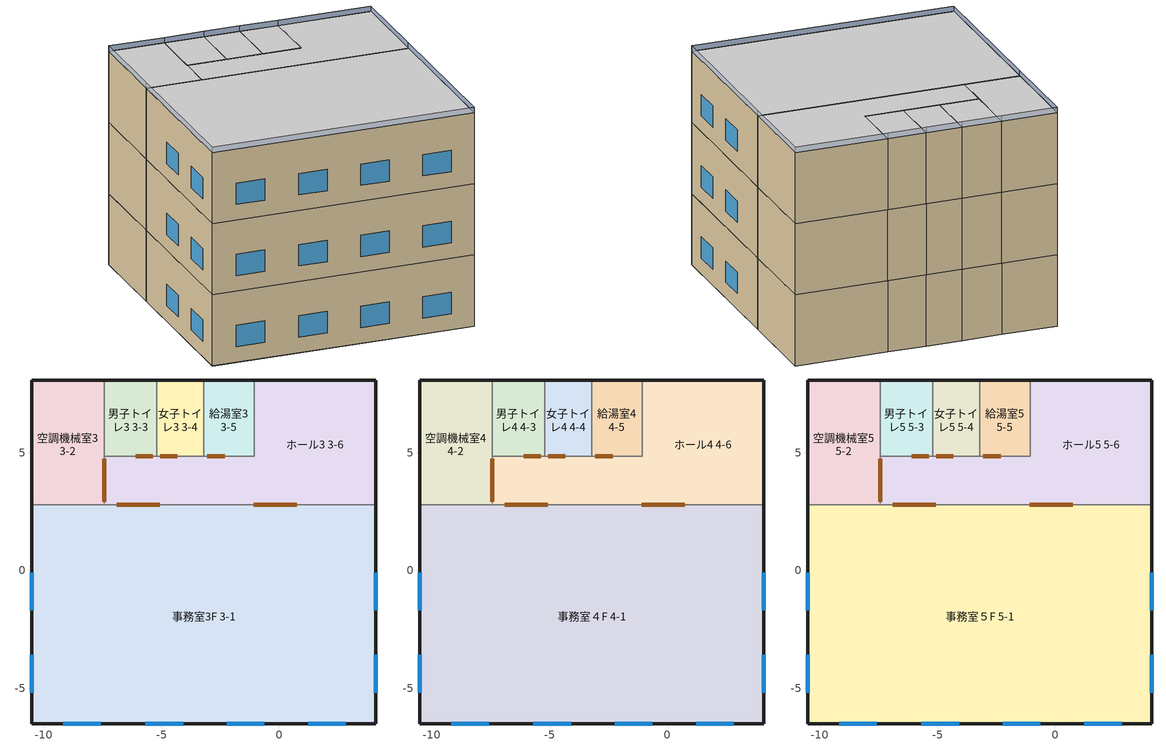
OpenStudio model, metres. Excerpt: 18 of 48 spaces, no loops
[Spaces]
男子トイレ3 3-3
 floor to 男子トイレ2 2-3: -7.44,4.86 -7.44,8.09 -5.22,8.09 -5.22,4.86 z8
 wall outside (R-13 木製フレーム壁 113): -5.22,8.09 -7.44,8.09 z8:12
 wall to 女子トイレ3 3-4 (R-0 メタル フレーム壁 174): -5.22,4.86 -5.22,8.09 z8:12
 wall to 空調機械室3 3-2: -7.44,8.09 -7.44,4.86 z8:12
 wall to ホール3 3-6: -6.11,4.86 -5.37,4.86 z8:10.02; -6.11,4.86,8 -6.11,4.86,10.02 -5.37,4.86,10.02 -5.37,4.86,8 -5.22,4.86,8 -5.22,4.86,12 -7.44,4.86,12 -7.44,4.86,8
 door inside (木製 2): -6.11,4.86 -5.38,4.86 z8.01:10.01
事務室3F 3-1
 floor to 事務室2F 2-1: -10.52,-6.52 -10.52,2.78 4.09,2.78 4.09,-6.52 z8
 wall outside (R-13 木製フレーム壁 114): -10.52,2.78 -10.52,-6.52 z8:12
 wall outside (R-13 木製フレーム壁 115): -10.52,-6.52 4.09,-6.52 z8:12
 wall outside (R-13 木製フレーム壁 116): 4.09,-6.52 4.09,2.78 z8:12
 wall to 空調機械室3 3-2 (R-0 メタル フレーム壁 175): -7.44,2.78 -10.52,2.78 z8:12
 wall to ホール3 3-6 (R-0 メタル フレーム壁 176): -5.07,2.78 -6.91,2.78 z8:10.02
 wall to ホール3 3-6 (R-0 メタル フレーム壁 177): 0.74,2.78 -1.1,2.78 z8:10.02
 wall to ホール3 3-6 (R-0 メタル フレーム壁 178): -7.44,2.78,8 -7.44,2.78,12 4.09,2.78,12 4.09,2.78,8 0.74,2.78,8 0.74,2.78,10.02 -1.1,2.78,10.02 -1.1,2.78,8 -5.07,2.78,8 -5.07,2.78,10.02 -6.91,2.78,10.02 -6.91,2.78,8
 window (ピルキントン RW33 二重ガラス(1/4 インチ + 1/4 インチ) 89): -10.52,-3.59 -10.52,-5.19 z8.89:10.08
 window (ピルキントン RW33 二重ガラス(1/4 インチ + 1/4 インチ) 90): -10.52,-0.1 -10.52,-1.7 z8.89:10.08
 window (ピルキントン RW33 二重ガラス(1/4 インチ + 1/4 インチ) 91): 1.23,-6.52 2.83,-6.52 z8.89:10.08
 window (ピルキントン RW33 二重ガラス(1/4 インチ + 1/4 インチ) 92): -5.69,-6.52 -4.09,-6.52 z8.89:10.08
 window (ピルキントン RW33 二重ガラス(1/4 インチ + 1/4 インチ) 93): -2.23,-6.52 -0.63,-6.52 z8.89:10.08
 window (ピルキントン RW33 二重ガラス(1/4 インチ + 1/4 インチ) 94): -9.18,-6.52 -7.58,-6.52 z8.89:10.08
 window (ピルキントン RW33 二重ガラス(1/4 インチ + 1/4 インチ) 95): 4.09,-5.19 4.09,-3.59 z8.89:10.08
 window (ピルキントン RW33 二重ガラス(1/4 インチ + 1/4 インチ) 96): 4.09,-1.7 4.09,-0.1 z8.89:10.08
 door inside (木製 66): -5.07,2.78 -6.9,2.78 z8.01:10.01
 door inside (木製 67): 0.73,2.78 -1.1,2.78 z8.01:10.01
空調機械室3 3-2
 floor to 空調機械室2 2-2: -10.52,2.78 -10.52,8.09 -7.44,8.09 -7.44,2.78 z8
 wall outside (R-13 木製フレーム壁 117): -10.52,8.09 -10.52,2.78 z8:12
 wall outside (R-13 木製フレーム壁 118): -7.44,8.09 -10.52,8.09 z8:12
 wall to ホール3 3-6 (R-0 メタル フレーム壁 179): -7.44,2.85,8 -7.44,2.9,8 -7.44,2.9,10.02 -7.44,4.74,10.02 -7.44,4.74,8 -7.44,4.86,8 -7.44,4.86,12 -7.44,2.85,12
 wall to ホール3 3-6 (R-0 メタル フレーム壁 181): -7.44,2.9 -7.44,4.74 z8:10.02
 door inside (木製 68): -7.44,2.91 -7.44,4.74 z8.01:10.01
ホール3 3-6
 floor to ホール2 2-6: -7.44,2.78 -7.44,4.86 -1.07,4.86 -1.07,8.09 4.09,8.09 4.09,2.78 z8
 wall outside (R-13 木製フレーム壁 120): 4.09,8.09 -1.07,8.09 z8:12
 wall outside (R-13 木製フレーム壁 121): 4.09,2.78 4.09,8.09 z8:12
 wall to 給湯室3 3-5 (R-0 メタル フレーム壁 183): -3.22,4.86,8 -3.22,4.86,12 -1.07,4.86,12 -1.07,4.86,8 -2.32,4.86,8 -2.32,4.86,10.02 -3.06,4.86,10.02 -3.06,4.86,8
 wall to 給湯室3 3-5: -1.07,8.09 -1.07,4.86 z8:12
 wall to 女子トイレ3 3-4 (R-0 メタル フレーム壁 184): -4.32,4.86 -5.06,4.86 z8:10.02
 wall to 女子トイレ3 3-4 (R-0 メタル フレーム壁 185): -5.22,4.86,8 -5.22,4.86,12 -3.22,4.86,12 -3.22,4.86,8 -4.32,4.86,8 -4.32,4.86,10.02 -5.06,4.86,10.02 -5.06,4.86,8
 wall to 給湯室3 3-5 (R-0 メタル フレーム壁 186): -2.32,4.86 -3.06,4.86 z8:10.02
 door inside (木製 69): -4.33,4.86 -5.06,4.86 z8.01:10.01
 door inside (木製 70): -2.33,4.86 -3.06,4.86 z8.01:10.01
女子トイレ3 3-4
 floor to 女子トイレ2 2-4: -5.22,4.86 -5.22,8.09 -3.22,8.09 -3.22,4.86 z8
 wall outside (R-13 木製フレーム壁 122): -3.22,8.09 -5.22,8.09 z8:12
 wall to 給湯室3 3-5 (R-0 メタル フレーム壁 189): -3.22,4.86 -3.22,8.09 z8:12
給湯室3 3-5
 floor to 給湯室2 2-5: -3.22,4.86 -3.22,8.09 -1.07,8.09 -1.07,4.86 z8
 wall outside (R-13 木製フレーム壁 123): -1.07,8.09 -3.22,8.09 z8:12
空調機械室4 4-2
 floor to 空調機械室3 3-2: -10.52,2.78 -10.52,8.09 -7.44,8.09 -7.44,2.78 z12
 wall outside (R-13 木製フレーム壁 104): -10.52,8.09 -10.52,2.78 z12:16
 wall outside (R-13 木製フレーム壁 105): -7.44,8.09 -10.52,8.09 z12:16
 wall to 男子トイレ4 4-3 (R-0 メタル フレーム壁 163): -7.44,4.86 -7.44,8.09 z12:16
 wall to 事務室４F 4-1: -10.52,2.78 -7.44,2.78 z12:16
 wall to ホール4 4-6 (R-0 メタル フレーム壁 164): -7.44,2.85,12 -7.44,2.9,12 -7.44,2.9,14.02 -7.44,4.74,14.02 -7.44,4.74,12 -7.44,4.86,12 -7.44,4.86,16 -7.44,2.85,16
 wall to ホール4 4-6 (R-0 メタル フレーム壁 165): -7.44,2.9 -7.44,4.74 z12:14.02
 door inside (木製 63): -7.44,2.91 -7.44,4.74 z12.01:14.01
給湯室4 4-5
 floor to 給湯室3 3-5: -3.22,4.86 -3.22,8.09 -1.07,8.09 -1.07,4.86 z12
 wall outside (R-13 木製フレーム壁 119): -1.07,8.09 -3.22,8.09 z12:16
 wall to 女子トイレ4 4-4: -3.22,8.09 -3.22,4.86 z12:16
 wall to ホール4 4-6 (R-0 メタル フレーム壁 182): -1.07,4.86 -1.07,8.09 z12:16
 wall to ホール4 4-6: -3.06,4.86 -2.32,4.86 z12:14.02; -3.06,4.86,12 -3.06,4.86,14.02 -2.32,4.86,14.02 -2.32,4.86,12 -1.07,4.86,12 -1.07,4.86,16 -3.22,4.86,16 -3.22,4.86,12
 door inside (木製 27): -3.06,4.86 -2.33,4.86 z12.01:14.01
事務室４F 4-1
 floor to 事務室3F 3-1: -10.52,-6.52 -10.52,2.78 4.09,2.78 4.09,-6.52 z12
 wall outside (R-13 木製フレーム壁 124): -10.52,-6.52 4.09,-6.52 z12:16
 wall outside (R-13 木製フレーム壁 125): -10.52,2.78 -10.52,-6.52 z12:16
 wall outside (R-13 木製フレーム壁 126): 4.09,-6.52 4.09,2.78 z12:16
 wall to ホール4 4-6 (R-0 メタル フレーム壁 192): -5.07,2.78 -6.91,2.78 z12:14.02
 wall to ホール4 4-6 (R-0 メタル フレーム壁 193): -7.44,2.78,12 -7.44,2.78,16 4.09,2.78,16 4.09,2.78,12 0.74,2.78,12 0.74,2.78,14.02 -1.1,2.78,14.02 -1.1,2.78,12 -5.07,2.78,12 -5.07,2.78,14.02 -6.91,2.78,14.02 -6.91,2.78,12
 wall to ホール4 4-6 (R-0 メタル フレーム壁 194): 0.74,2.78 -1.1,2.78 z12:14.02
 window (ピルキントン RW33 二重ガラス(1/4 インチ + 1/4 インチ) 97): 1.23,-6.52 2.83,-6.52 z12.88:14.08
 window (ピルキントン RW33 二重ガラス(1/4 インチ + 1/4 インチ) 98): -5.69,-6.52 -4.09,-6.52 z12.88:14.08
 window (ピルキントン RW33 二重ガラス(1/4 インチ + 1/4 インチ) 99): -9.18,-6.52 -7.58,-6.52 z12.88:14.08
 window (ピルキントン RW33 二重ガラス(1/4 インチ + 1/4 インチ) 100): -2.23,-6.52 -0.63,-6.52 z12.88:14.08
 window (ピルキントン RW33 二重ガラス(1/4 インチ + 1/4 インチ) 101): -10.52,-0.1 -10.52,-1.7 z12.88:14.08
 window (ピルキントン RW33 二重ガラス(1/4 インチ + 1/4 インチ) 102): -10.52,-3.59 -10.52,-5.19 z12.88:14.08
 window (ピルキントン RW33 二重ガラス(1/4 インチ + 1/4 インチ) 103): 4.09,-1.7 4.09,-0.1 z12.88:14.08
 window (ピルキントン RW33 二重ガラス(1/4 インチ + 1/4 インチ) 104): 4.09,-5.19 4.09,-3.59 z12.88:14.08
 door inside (木製 72): -5.07,2.78 -6.9,2.78 z12.01:14.01
 door inside (木製 73): 0.73,2.78 -1.1,2.78 z12.01:14.01
ホール4 4-6
 floor to ホール3 3-6: -7.44,2.78 -7.44,4.86 -1.07,4.86 -1.07,8.09 4.09,8.09 4.09,2.78 z12
 wall outside (R-13 木製フレーム壁 127): 4.09,2.78 4.09,8.09 z12:16
 wall outside (R-13 木製フレーム壁 128): 4.09,8.09 -1.07,8.09 z12:16
 wall to 女子トイレ4 4-4 (R-0 メタル フレーム壁 195): -4.32,4.86 -5.06,4.86 z12:14.02
 wall to 女子トイレ4 4-4 (R-0 メタル フレーム壁 196): -5.22,4.86,12 -5.22,4.86,16 -3.22,4.86,16 -3.22,4.86,12 -4.32,4.86,12 -4.32,4.86,14.02 -5.06,4.86,14.02 -5.06,4.86,12
 wall to 男子トイレ4 4-3 (R-0 メタル フレーム壁 197): -5.37,4.86 -6.11,4.86 z12:14.02
 wall to 男子トイレ4 4-3 (R-0 メタル フレーム壁 200): -7.44,4.86,12 -7.44,4.86,16 -5.22,4.86,16 -5.22,4.86,12 -5.37,4.86,12 -5.37,4.86,14.02 -6.11,4.86,14.02 -6.11,4.86,12
 door inside (木製 74): -4.33,4.86 -5.06,4.86 z12.01:14.01
 door inside (木製 75): -5.38,4.86 -6.11,4.86 z12.01:14.01
男子トイレ4 4-3
 floor to 男子トイレ3 3-3: -7.44,4.86 -7.44,8.09 -5.22,8.09 -5.22,4.86 z12
 wall outside (R-13 木製フレーム壁 129): -5.22,8.09 -7.44,8.09 z12:16
 wall to 女子トイレ4 4-4 (R-0 メタル フレーム壁 201): -5.22,4.86 -5.22,8.09 z12:16
女子トイレ4 4-4
 floor to 女子トイレ3 3-4: -5.22,4.86 -5.22,8.09 -3.22,8.09 -3.22,4.86 z12
 wall outside (R-13 木製フレーム壁 130): -3.22,8.09 -5.22,8.09 z12:16
空調機械室5 5-2
 floor to 空調機械室4 4-2: -10.52,2.78 -10.52,8.09 -7.44,8.09 -7.44,2.78 z16
 wall outside (R-13 木製フレーム壁 101): -10.52,8.09 -10.52,2.78 z16:20
 wall outside (R-13 木製フレーム壁 102): -7.44,8.09 -10.52,8.09 z16:20
 wall to 男子トイレ5 5-3 (R-0 メタル フレーム壁 159): -7.44,4.86 -7.44,8.09 z16:20
 wall to ホール5 5-6 (R-0 メタル フレーム壁 160): -7.44,2.9 -7.44,4.74 z16:18.02
 wall to 事務室５F 5-1: -10.52,2.78 -7.44,2.78 z16:20
 wall to ホール5 5-6 (R-0 メタル フレーム壁 161): -7.44,2.85,16 -7.44,2.9,16 -7.44,2.9,18.02 -7.44,4.74,18.02 -7.44,4.74,16 -7.44,4.86,16 -7.44,4.86,20 -7.44,2.85,20
 door inside (木製 62): -7.44,2.91 -7.44,4.74 z16.01:18.01
 ceiling to 空調機械室6 6-2 (パッシブフロア- 断熱材なし- カーペットまたは硬質木材): -7.44,2.78 -7.44,8.09 -10.52,8.09 -10.52,2.78 z20
ホール5 5-6
 floor to ホール4 4-6: -7.44,2.78 -7.44,4.86 -1.07,4.86 -1.07,8.09 4.09,8.09 4.09,2.78 z16
 wall outside (R-13 木製フレーム壁 131): 4.09,2.78 4.09,8.09 z16:20
 wall outside (R-13 木製フレーム壁 132): 4.09,8.09 -1.07,8.09 z16:20
 wall to 女子トイレ5 5-4 (R-0 メタル フレーム壁 203): -4.32,4.86 -5.06,4.86 z16:18.02
 wall to 男子トイレ5 5-3 (R-0 メタル フレーム壁 204): -5.37,4.86 -6.11,4.86 z16:18.02
 wall to 女子トイレ5 5-4 (R-0 メタル フレーム壁 205): -5.22,4.86,16 -5.22,4.86,20 -3.22,4.86,20 -3.22,4.86,16 -4.32,4.86,16 -4.32,4.86,18.02 -5.06,4.86,18.02 -5.06,4.86,16
 wall to 給湯室5 5-5 (R-0 メタル フレーム壁 206): -2.32,4.86 -3.06,4.86 z16:18.02
 wall to 男子トイレ5 5-3 (R-0 メタル フレーム壁 207): -7.44,4.86,16 -7.44,4.86,20 -5.22,4.86,20 -5.22,4.86,16 -5.37,4.86,16 -5.37,4.86,18.02 -6.11,4.86,18.02 -6.11,4.86,16
 wall to 給湯室5 5-5: -1.07,8.09 -1.07,4.86 z16:20
 wall to 給湯室5 5-5 (R-0 メタル フレーム壁 208): -3.22,4.86,16 -3.22,4.86,20 -1.07,4.86,20 -1.07,4.86,16 -2.32,4.86,16 -2.32,4.86,18.02 -3.06,4.86,18.02 -3.06,4.86,16
 wall to 事務室５F 5-1: -6.91,2.78 -5.07,2.78 / -1.1,2.78 0.74,2.78 z16:18.02; -6.91,2.78,16 -6.91,2.78,18.02 -5.07,2.78,18.02 -5.07,2.78,16 -1.1,2.78,16 -1.1,2.78,18.02 0.74,2.78,18.02 0.74,2.78,16 4.09,2.78,16 4.09,2.78,20 -7.44,2.78,20 -7.44,2.78,16
 door inside (木製 77): -4.33,4.86 -5.06,4.86 z16.01:18.01
 door inside (木製 78): -5.38,4.86 -6.11,4.86 z16.01:18.01
 door inside (木製 79): -2.33,4.86 -3.06,4.86 z16.01:18.01
 door inside (木製 69): -6.9,2.78 -5.07,2.78 z16.01:18.01
 door inside (木製 66): -1.1,2.78 0.73,2.78 z16.01:18.01
 ceiling to ホール6 6-6 (パッシブフロア- 断熱材なし- カーペットまたは硬質木材): 4.09,2.78 4.09,8.09 -1.07,8.09 -1.07,4.86 -7.44,4.86 -7.44,2.78 z20
事務室５F 5-1
 floor to 事務室４F 4-1: -10.52,-6.52 -10.52,2.78 4.09,2.78 4.09,-6.52 z16
 wall outside (R-13 木製フレーム壁 133): -10.52,2.78 -10.52,-6.52 z16:20
 wall outside (R-13 木製フレーム壁 134): -10.52,-6.52 4.09,-6.52 z16:20
 wall outside (R-13 木製フレーム壁 135): 4.09,-6.52 4.09,2.78 z16:20
 window (ピルキントン RW33 二重ガラス(1/4 インチ + 1/4 インチ) 105): -10.52,-0.1 -10.52,-1.7 z16.88:18.08
 window (ピルキントン RW33 二重ガラス(1/4 インチ + 1/4 インチ) 106): -10.52,-3.59 -10.52,-5.19 z16.88:18.08
 window (ピルキントン RW33 二重ガラス(1/4 インチ + 1/4 インチ) 107): -2.23,-6.52 -0.63,-6.52 z16.88:18.08
 window (ピルキントン RW33 二重ガラス(1/4 インチ + 1/4 インチ) 108): -9.18,-6.52 -7.58,-6.52 z16.88:18.08
 window (ピルキントン RW33 二重ガラス(1/4 インチ + 1/4 インチ) 109): -5.69,-6.52 -4.09,-6.52 z16.88:18.08
 window (ピルキントン RW33 二重ガラス(1/4 インチ + 1/4 インチ) 110): 1.23,-6.52 2.83,-6.52 z16.88:18.08
 window (ピルキントン RW33 二重ガラス(1/4 インチ + 1/4 インチ) 111): 4.09,-1.7 4.09,-0.1 z16.88:18.08
 window (ピルキントン RW33 二重ガラス(1/4 インチ + 1/4 インチ) 112): 4.09,-5.19 4.09,-3.59 z16.88:18.08
 ceiling to 事務室6F 6-1 (パッシブフロア- 断熱材なし- カーペットまたは硬質木材): 4.09,-6.52 4.09,2.78 -10.52,2.78 -10.52,-6.52 z20
男子トイレ5 5-3
 floor to 男子トイレ4 4-3: -7.44,4.86 -7.44,8.09 -5.22,8.09 -5.22,4.86 z16
 wall outside (R-13 木製フレーム壁 136): -5.22,8.09 -7.44,8.09 z16:20
 wall to 女子トイレ5 5-4 (R-0 メタル フレーム壁 213): -5.22,4.86 -5.22,8.09 z16:20
 ceiling to 男子トイレ6 6-3 (パッシブフロア- 断熱材なし- カーペットまたは硬質木材): -5.22,4.86 -5.22,8.09 -7.44,8.09 -7.44,4.86 z20
女子トイレ5 5-4
 floor to 女子トイレ4 4-4: -5.22,4.86 -5.22,8.09 -3.22,8.09 -3.22,4.86 z16
 wall outside (R-13 木製フレーム壁 138): -3.22,8.09 -5.22,8.09 z16:20
 wall to 給湯室5 5-5 (R-0 メタル フレーム壁 215): -3.22,4.86 -3.22,8.09 z16:20
 ceiling to 女子トイレ6 6-4 (パッシブフロア- 断熱材なし- カーペットまたは硬質木材): -3.22,4.86 -3.22,8.09 -5.22,8.09 -5.22,4.86 z20
給湯室5 5-5
 floor to 給湯室4 4-5: -3.22,4.86 -3.22,8.09 -1.07,8.09 -1.07,4.86 z16
 wall outside (R-13 木製フレーム壁 139): -1.07,8.09 -3.22,8.09 z16:20
 ceiling to 給湯室6 6-5 (パッシブフロア- 断熱材なし- カーペットまたは硬質木材): -1.07,4.86 -1.07,8.09 -3.22,8.09 -3.22,4.86 z20
shading: -10.52,-6.52 4.09,-6.52 / 4.09,-6.52 4.09,2.78 / 4.09,2.78 4.09,8.09 / 4.09,8.09 -1.07,8.09 / -1.07,8.09 -3.22,8.09 / -3.22,8.09 -5.22,8.09 / -5.22,8.09 -7.44,8.09 / -7.44,8.09 -10.52,8.09 / -10.52,8.09 -10.52,2.78 / -10.52,2.78 -10.52,-6.52 z16.3:20.3; -5.22,8.09 -7.44,8.09 / -7.44,8.09 -10.52,8.09 / -10.52,8.09 -10.52,2.78 / -10.52,2.78 -10.52,-6.52 / -10.52,-6.52 4.09,-6.52 / 4.09,-6.52 4.09,2.78 / 4.09,2.78 4.09,8.09 / 4.09,8.09 -1.07,8.09 / -1.07,8.09 -3.22,8.09 / -3.22,8.09 -5.22,8.09 z8.3:12.3; -10.52,2.78 -10.52,-6.52 / -10.52,-6.52 4.09,-6.52 / 4.09,-6.52 4.09,2.78 / 4.09,2.78 4.09,8.09 / 4.09,8.09 -1.07,8.09 / -1.07,8.09 -3.22,8.09 / -3.22,8.09 -5.22,8.09 / -5.22,8.09 -7.44,8.09 / -7.44,8.09 -10.52,8.09 / -10.52,8.09 -10.52,2.78 z12.3:16.3
[Building]
プロジェクト名
[Site]
NAGOYA: Latitude {deg}=35.25; Longitude {deg}=136.93; Time Zone {hr}=9; Elevation {m}=17
[ClimateZones]
Climate Zone Institution Name 1=ASHRAE; Climate Zone Document Name 1=ANSI/ASHRAE Standard 169; Climate Zone Document Year 1=2006; Climate Zone Institution Name 2=CEC; Climate Zone Document Name 2=California Climate Zone Descriptions; Climate Zone Document Year 2=1995
[SizingPeriod:DesignDay] Barometric Pressure {Pa}=101121; Sky Clearness=0; Rain Indicator=0; Snow Indicator=0; Day of Month=21; Daylight Saving Time Indicator=0; Dry-Bulb Temperature Range Modifier Type=DefaultMultipliers
Name | Maximum Dry-Bulb Temperature {C} | Daily Dry-Bulb Temperature Range {deltaC} | Humidity Indicating Conditions at Maximum Dry-Bulb | Wind Speed {m/s} | Wind Direction {deg} | Month | Day Type | Humidity Indicating Type | Solar Model Indicator | ASHRAE Taub | ASHRAE Taud
NAGOYA Ann Htg 99.6% Condns DB | -2.2 | 0 | -2.2 | 1.7 | 330 | 1 | WinterDesignDay | Wetbulb | ASHRAEClearSky
NAGOYA Ann Hum_n 99.6% Condns DP=>MCDB | 4.4 | 0 | -10 | 1.7 | 330 | 1 | WinterDesignDay | Dewpoint | ASHRAEClearSky
NAGOYA Ann Htg Wind 99.6% Condns WS=>MCDB | 6.8 | 0 | 6.8 | 10.7 | 330 | 1 | WinterDesignDay | Wetbulb | ASHRAEClearSky
NAGOYA Ann Clg .4% Condns DB=>MWB | 34.5 | 7.9 | 25 | 4.2 | 280 | 8 | SummerDesignDay | Wetbulb | ASHRAETau | 0.529 | 1.897
[Construction]
パッシブフロア- 断熱材なし- カーペットまたは硬質木材: カーペット, 断熱材なし
木製 2: 1 1/2 インチ木材 3
木製 27: 1 1/2 インチ木材 28
R-0 メタル フレーム壁 159: 石膏ボード 5/8 インチ(GP02) 261, 通気スペース 160, 石膏ボード 5/8 インチ(GP02) 261
R-13 木製フレーム壁 101: 木目シングル(WS01) 102, 建築用フエルト紙(BP01) 108, 木材 ソフト 3/4 インチ(WD01) 108, ミネラル ウール芯材 R13 2x4 フレーム付き 102, 石膏ボード 5/8 インチ(GP02) 262
R-0 メタル フレーム壁 160: 石膏ボード 5/8 インチ(GP02) 263, 通気スペース 161, 石膏ボード 5/8 インチ(GP02) 263
木製 62: 1 1/2 インチ木材 63
R-13 木製フレーム壁 102: 木目シングル(WS01) 103, 建築用フエルト紙(BP01) 109, 木材 ソフト 3/4 インチ(WD01) 109, ミネラル ウール芯材 R13 2x4 フレーム付き 103, 石膏ボード 5/8 インチ(GP02) 264
R-0 メタル フレーム壁 161: 石膏ボード 5/8 インチ(GP02) 265, 通気スペース 162, 石膏ボード 5/8 インチ(GP02) 265
R-13 木製フレーム壁 104: 木目シングル(WS01) 105, 建築用フエルト紙(BP01) 111, 木材 ソフト 3/4 インチ(WD01) 111, ミネラル ウール芯材 R13 2x4 フレーム付き 105, 石膏ボード 5/8 インチ(GP02) 268
R-0 メタル フレーム壁 163: 石膏ボード 5/8 インチ(GP02) 269, 通気スペース 164, 石膏ボード 5/8 インチ(GP02) 269
R-13 木製フレーム壁 105: 木目シングル(WS01) 106, 建築用フエルト紙(BP01) 112, 木材 ソフト 3/4 インチ(WD01) 112, ミネラル ウール芯材 R13 2x4 フレーム付き 106, 石膏ボード 5/8 インチ(GP02) 270
R-0 メタル フレーム壁 164: 石膏ボード 5/8 インチ(GP02) 271, 通気スペース 165, 石膏ボード 5/8 インチ(GP02) 271
R-0 メタル フレーム壁 165: 石膏ボード 5/8 インチ(GP02) 272, 通気スペース 166, 石膏ボード 5/8 インチ(GP02) 272
木製 63: 1 1/2 インチ木材 64
R-0 メタル フレーム壁 174: 石膏ボード 5/8 インチ(GP02) 288, 通気スペース 175, 石膏ボード 5/8 インチ(GP02) 288
R-13 木製フレーム壁 113: 木目シングル(WS01) 114, 建築用フエルト紙(BP01) 121, 木材 ソフト 3/4 インチ(WD01) 121, ミネラル ウール芯材 R13 2x4 フレーム付き 114, 石膏ボード 5/8 インチ(GP02) 289
R-0 メタル フレーム壁 175: 石膏ボード 5/8 インチ(GP02) 290, 通気スペース 176, 石膏ボード 5/8 インチ(GP02) 290
R-0 メタル フレーム壁 176: 石膏ボード 5/8 インチ(GP02) 291, 通気スペース 177, 石膏ボード 5/8 インチ(GP02) 291
木製 66: 1 1/2 インチ木材 67
R-0 メタル フレーム壁 177: 石膏ボード 5/8 インチ(GP02) 292, 通気スペース 178, 石膏ボード 5/8 インチ(GP02) 292
木製 67: 1 1/2 インチ木材 68
R-0 メタル フレーム壁 178: 石膏ボード 5/8 インチ(GP02) 293, 通気スペース 179, 石膏ボード 5/8 インチ(GP02) 293
R-13 木製フレーム壁 114: 木目シングル(WS01) 115, 建築用フエルト紙(BP01) 122, 木材 ソフト 3/4 インチ(WD01) 122, ミネラル ウール芯材 R13 2x4 フレーム付き 115, 石膏ボード 5/8 インチ(GP02) 294
ピルキントン RW33 二重ガラス(1/4 インチ + 1/4 インチ) 89; ピルキントン RW33 二重ガラス(1/4 インチ + 1/4 インチ) 90; ピルキントン RW33 二重ガラス(1/4 インチ + 1/4 インチ) 91; ピルキントン RW33 二重ガラス(1/4 インチ + 1/4 インチ) 92; ピルキントン RW33 二重ガラス(1/4 インチ + 1/4 インチ) 93; ピルキントン RW33 二重ガラス(1/4 インチ + 1/4 インチ) 94; ピルキントン RW33 二重ガラス(1/4 インチ + 1/4 インチ) 95; ピルキントン RW33 二重ガラス(1/4 インチ + 1/4 インチ) 96; ピルキントン RW33 二重ガラス(1/4 インチ + 1/4 インチ) 97; ピルキントン RW33 二重ガラス(1/4 インチ + 1/4 インチ) 98; ピルキントン RW33 二重ガラス(1/4 インチ + 1/4 インチ) 99; ピルキントン RW33 二重ガラス(1/4 インチ + 1/4 インチ) 100; ピルキントン RW33 二重ガラス(1/4 インチ + 1/4 インチ) 101; ピルキントン RW33 二重ガラス(1/4 インチ + 1/4 インチ) 102; ピルキントン RW33 二重ガラス(1/4 インチ + 1/4 インチ) 103; ピルキントン RW33 二重ガラス(1/4 インチ + 1/4 インチ) 104; ピルキントン RW33 二重ガラス(1/4 インチ + 1/4 インチ) 105; ピルキントン RW33 二重ガラス(1/4 インチ + 1/4 インチ) 106; ピルキントン RW33 二重ガラス(1/4 インチ + 1/4 インチ) 107; ピルキントン RW33 二重ガラス(1/4 インチ + 1/4 インチ) 108; ピルキントン RW33 二重ガラス(1/4 インチ + 1/4 インチ) 109; ピルキントン RW33 二重ガラス(1/4 インチ + 1/4 インチ) 110; ピルキントン RW33 二重ガラス(1/4 インチ + 1/4 インチ) 111; ピルキントン RW33 二重ガラス(1/4 インチ + 1/4 インチ) 112: WindowMaterial:SimpleGlazingSystem #3
R-13 木製フレーム壁 115: 木目シングル(WS01) 116, 建築用フエルト紙(BP01) 123, 木材 ソフト 3/4 インチ(WD01) 123, ミネラル ウール芯材 R13 2x4 フレーム付き 116, 石膏ボード 5/8 インチ(GP02) 295
R-13 木製フレーム壁 116: 木目シングル(WS01) 117, 建築用フエルト紙(BP01) 124, 木材 ソフト 3/4 インチ(WD01) 124, ミネラル ウール芯材 R13 2x4 フレーム付き 117, 石膏ボード 5/8 インチ(GP02) 296
R-0 メタル フレーム壁 179: 石膏ボード 5/8 インチ(GP02) 297, 通気スペース 180, 石膏ボード 5/8 インチ(GP02) 297
R-0 メタル フレーム壁 181: 石膏ボード 5/8 インチ(GP02) 299, 通気スペース 182, 石膏ボード 5/8 インチ(GP02) 299
木製 68: 1 1/2 インチ木材 69
R-13 木製フレーム壁 117: 木目シングル(WS01) 118, 建築用フエルト紙(BP01) 125, 木材 ソフト 3/4 インチ(WD01) 125, ミネラル ウール芯材 R13 2x4 フレーム付き 118, 石膏ボード 5/8 インチ(GP02) 300
R-13 木製フレーム壁 118: 木目シングル(WS01) 119, 建築用フエルト紙(BP01) 126, 木材 ソフト 3/4 インチ(WD01) 126, ミネラル ウール芯材 R13 2x4 フレーム付き 119, 石膏ボード 5/8 インチ(GP02) 301
R-13 木製フレーム壁 119: 木目シングル(WS01) 120, 建築用フエルト紙(BP01) 127, 木材 ソフト 3/4 インチ(WD01) 127, ミネラル ウール芯材 R13 2x4 フレーム付き 120, 石膏ボード 5/8 インチ(GP02) 302
R-0 メタル フレーム壁 182: 石膏ボード 5/8 インチ(GP02) 303, 通気スペース 183, 石膏ボード 5/8 インチ(GP02) 303
R-0 メタル フレーム壁 183: 石膏ボード 5/8 インチ(GP02) 304, 通気スペース 184, 石膏ボード 5/8 インチ(GP02) 304
R-0 メタル フレーム壁 184: 石膏ボード 5/8 インチ(GP02) 305, 通気スペース 185, 石膏ボード 5/8 インチ(GP02) 305
木製 69: 1 1/2 インチ木材 70
R-0 メタル フレーム壁 185: 石膏ボード 5/8 インチ(GP02) 306, 通気スペース 186, 石膏ボード 5/8 インチ(GP02) 306
R-0 メタル フレーム壁 186: 石膏ボード 5/8 インチ(GP02) 307, 通気スペース 187, 石膏ボード 5/8 インチ(GP02) 307
木製 70: 1 1/2 インチ木材 71
R-13 木製フレーム壁 120: 木目シングル(WS01) 121, 建築用フエルト紙(BP01) 128, 木材 ソフト 3/4 インチ(WD01) 128, ミネラル ウール芯材 R13 2x4 フレーム付き 121, 石膏ボード 5/8 インチ(GP02) 310
R-13 木製フレーム壁 121: 木目シングル(WS01) 122, 建築用フエルト紙(BP01) 129, 木材 ソフト 3/4 インチ(WD01) 129, ミネラル ウール芯材 R13 2x4 フレーム付き 122, 石膏ボード 5/8 インチ(GP02) 311
R-0 メタル フレーム壁 189: 石膏ボード 5/8 インチ(GP02) 312, 通気スペース 190, 石膏ボード 5/8 インチ(GP02) 312
R-13 木製フレーム壁 122: 木目シングル(WS01) 123, 建築用フエルト紙(BP01) 130, 木材 ソフト 3/4 インチ(WD01) 130, ミネラル ウール芯材 R13 2x4 フレーム付き 123, 石膏ボード 5/8 インチ(GP02) 313
R-13 木製フレーム壁 123: 木目シングル(WS01) 124, 建築用フエルト紙(BP01) 131, 木材 ソフト 3/4 インチ(WD01) 131, ミネラル ウール芯材 R13 2x4 フレーム付き 124, 石膏ボード 5/8 インチ(GP02) 315
R-13 木製フレーム壁 124: 木目シングル(WS01) 125, 建築用フエルト紙(BP01) 132, 木材 ソフト 3/4 インチ(WD01) 132, ミネラル ウール芯材 R13 2x4 フレーム付き 125, 石膏ボード 5/8 インチ(GP02) 316
R-13 木製フレーム壁 125: 木目シングル(WS01) 126, 建築用フエルト紙(BP01) 133, 木材 ソフト 3/4 インチ(WD01) 133, ミネラル ウール芯材 R13 2x4 フレーム付き 126, 石膏ボード 5/8 インチ(GP02) 317
R-13 木製フレーム壁 126: 木目シングル(WS01) 127, 建築用フエルト紙(BP01) 134, 木材 ソフト 3/4 インチ(WD01) 134, ミネラル ウール芯材 R13 2x4 フレーム付き 127, 石膏ボード 5/8 インチ(GP02) 319
R-0 メタル フレーム壁 192: 石膏ボード 5/8 インチ(GP02) 320, 通気スペース 193, 石膏ボード 5/8 インチ(GP02) 320
木製 72: 1 1/2 インチ木材 73
R-0 メタル フレーム壁 193: 石膏ボード 5/8 インチ(GP02) 321, 通気スペース 194, 石膏ボード 5/8 インチ(GP02) 321
R-0 メタル フレーム壁 194: 石膏ボード 5/8 インチ(GP02) 322, 通気スペース 195, 石膏ボード 5/8 インチ(GP02) 322
木製 73: 1 1/2 インチ木材 74
R-13 木製フレーム壁 127: 木目シングル(WS01) 128, 建築用フエルト紙(BP01) 135, 木材 ソフト 3/4 インチ(WD01) 135, ミネラル ウール芯材 R13 2x4 フレーム付き 128, 石膏ボード 5/8 インチ(GP02) 323
R-0 メタル フレーム壁 195: 石膏ボード 5/8 インチ(GP02) 324, 通気スペース 196, 石膏ボード 5/8 インチ(GP02) 324
木製 74: 1 1/2 インチ木材 75
R-13 木製フレーム壁 128: 木目シングル(WS01) 129, 建築用フエルト紙(BP01) 136, 木材 ソフト 3/4 インチ(WD01) 136, ミネラル ウール芯材 R13 2x4 フレーム付き 129, 石膏ボード 5/8 インチ(GP02) 325
R-0 メタル フレーム壁 196: 石膏ボード 5/8 インチ(GP02) 326, 通気スペース 197, 石膏ボード 5/8 インチ(GP02) 326
R-0 メタル フレーム壁 197: 石膏ボード 5/8 インチ(GP02) 327, 通気スペース 198, 石膏ボード 5/8 インチ(GP02) 327
木製 75: 1 1/2 インチ木材 76
R-0 メタル フレーム壁 200: 石膏ボード 5/8 インチ(GP02) 330, 通気スペース 201, 石膏ボード 5/8 インチ(GP02) 330
R-13 木製フレーム壁 129: 木目シングル(WS01) 130, 建築用フエルト紙(BP01) 137, 木材 ソフト 3/4 インチ(WD01) 137, ミネラル ウール芯材 R13 2x4 フレーム付き 130, 石膏ボード 5/8 インチ(GP02) 331
R-0 メタル フレーム壁 201: 石膏ボード 5/8 インチ(GP02) 332, 通気スペース 202, 石膏ボード 5/8 インチ(GP02) 332
R-13 木製フレーム壁 130: 木目シングル(WS01) 131, 建築用フエルト紙(BP01) 138, 木材 ソフト 3/4 インチ(WD01) 138, ミネラル ウール芯材 R13 2x4 フレーム付き 131, 石膏ボード 5/8 インチ(GP02) 333
R-0 メタル フレーム壁 203: 石膏ボード 5/8 インチ(GP02) 335, 通気スペース 204, 石膏ボード 5/8 インチ(GP02) 335
木製 77: 1 1/2 インチ木材 78
R-0 メタル フレーム壁 204: 石膏ボード 5/8 インチ(GP02) 336, 通気スペース 205, 石膏ボード 5/8 インチ(GP02) 336
木製 78: 1 1/2 インチ木材 79
R-0 メタル フレーム壁 205: 石膏ボード 5/8 インチ(GP02) 337, 通気スペース 206, 石膏ボード 5/8 インチ(GP02) 337
R-0 メタル フレーム壁 206: 石膏ボード 5/8 インチ(GP02) 338, 通気スペース 207, 石膏ボード 5/8 インチ(GP02) 338
木製 79: 1 1/2 インチ木材 80
R-0 メタル フレーム壁 207: 石膏ボード 5/8 インチ(GP02) 339, 通気スペース 208, 石膏ボード 5/8 インチ(GP02) 339
R-0 メタル フレーム壁 208: 石膏ボード 5/8 インチ(GP02) 340, 通気スペース 209, 石膏ボード 5/8 インチ(GP02) 340
R-13 木製フレーム壁 131: 木目シングル(WS01) 132, 建築用フエルト紙(BP01) 139, 木材 ソフト 3/4 インチ(WD01) 139, ミネラル ウール芯材 R13 2x4 フレーム付き 132, 石膏ボード 5/8 インチ(GP02) 341
R-13 木製フレーム壁 132: 木目シングル(WS01) 133, 建築用フエルト紙(BP01) 140, 木材 ソフト 3/4 インチ(WD01) 140, ミネラル ウール芯材 R13 2x4 フレーム付き 133, 石膏ボード 5/8 インチ(GP02) 342
R-13 木製フレーム壁 133: 木目シングル(WS01) 134, 建築用フエルト紙(BP01) 141, 木材 ソフト 3/4 インチ(WD01) 141, ミネラル ウール芯材 R13 2x4 フレーム付き 134, 石膏ボード 5/8 インチ(GP02) 343
R-13 木製フレーム壁 134: 木目シングル(WS01) 135, 建築用フエルト紙(BP01) 142, 木材 ソフト 3/4 インチ(WD01) 142, ミネラル ウール芯材 R13 2x4 フレーム付き 135, 石膏ボード 5/8 インチ(GP02) 346
R-13 木製フレーム壁 135: 木目シングル(WS01) 136, 建築用フエルト紙(BP01) 143, 木材 ソフト 3/4 インチ(WD01) 143, ミネラル ウール芯材 R13 2x4 フレーム付き 136, 石膏ボード 5/8 インチ(GP02) 347
R-0 メタル フレーム壁 213: 石膏ボード 5/8 インチ(GP02) 350, 通気スペース 214, 石膏ボード 5/8 インチ(GP02) 350
R-13 木製フレーム壁 136: 木目シングル(WS01) 137, 建築用フエルト紙(BP01) 144, 木材 ソフト 3/4 インチ(WD01) 144, ミネラル ウール芯材 R13 2x4 フレーム付き 137, 石膏ボード 5/8 インチ(GP02) 351
R-0 メタル フレーム壁 215: 石膏ボード 5/8 インチ(GP02) 354, 通気スペース 216, 石膏ボード 5/8 インチ(GP02) 354
R-13 木製フレーム壁 138: 木目シングル(WS01) 139, 建築用フエルト紙(BP01) 146, 木材 ソフト 3/4 インチ(WD01) 146, ミネラル ウール芯材 R13 2x4 フレーム付き 139, 石膏ボード 5/8 インチ(GP02) 355
R-13 木製フレーム壁 139: 木目シングル(WS01) 140, 建築用フエルト紙(BP01) 147, 木材 ソフト 3/4 インチ(WD01) 147, ミネラル ウール芯材 R13 2x4 フレーム付き 140, 石膏ボード 5/8 インチ(GP02) 357
[Material] Roughness=MediumRough
Name | Thickness {m} | Conductivity {W/m-K} | Density {kg/m3} | Specific Heat {J/kg-K}
カーペット | 0.0127 | 0.06 | 288 | 1380
1 1/2 インチ木材 3; 1 1/2 インチ木材 28; 1 1/2 インチ木材 63; 1 1/2 インチ木材 64; 1 1/2 インチ木材 67; 1 1/2 インチ木材 68; 1 1/2 インチ木材 69; 1 1/2 インチ木材 70; 1 1/2 インチ木材 71; 1 1/2 インチ木材 73; 1 1/2 インチ木材 74; 1 1/2 インチ木材 75; 1 1/2 インチ木材 76; 1 1/2 インチ木材 78; 1 1/2 インチ木材 79; 1 1/2 インチ木材 80 | 0.0376 | 0.15 | 608 | 1630
石膏ボード 5/8 インチ(GP02) 261; 石膏ボード 5/8 インチ(GP02) 262; 石膏ボード 5/8 インチ(GP02) 263; 石膏ボード 5/8 インチ(GP02) 264; 石膏ボード 5/8 インチ(GP02) 265; 石膏ボード 5/8 インチ(GP02) 268; 石膏ボード 5/8 インチ(GP02) 269; 石膏ボード 5/8 インチ(GP02) 270; 石膏ボード 5/8 インチ(GP02) 271; 石膏ボード 5/8 インチ(GP02) 272; 石膏ボード 5/8 インチ(GP02) 288; 石膏ボード 5/8 インチ(GP02) 289; 石膏ボード 5/8 インチ(GP02) 290; 石膏ボード 5/8 インチ(GP02) 291; 石膏ボード 5/8 インチ(GP02) 292; 石膏ボード 5/8 インチ(GP02) 293; 石膏ボード 5/8 インチ(GP02) 294; 石膏ボード 5/8 インチ(GP02) 295; 石膏ボード 5/8 インチ(GP02) 296; 石膏ボード 5/8 インチ(GP02) 297; 石膏ボード 5/8 インチ(GP02) 299; 石膏ボード 5/8 インチ(GP02) 300; 石膏ボード 5/8 インチ(GP02) 301; 石膏ボード 5/8 インチ(GP02) 302; 石膏ボード 5/8 インチ(GP02) 303; 石膏ボード 5/8 インチ(GP02) 304; 石膏ボード 5/8 インチ(GP02) 305; 石膏ボード 5/8 インチ(GP02) 306; 石膏ボード 5/8 インチ(GP02) 307; 石膏ボード 5/8 インチ(GP02) 310; 石膏ボード 5/8 インチ(GP02) 311; 石膏ボード 5/8 インチ(GP02) 312; 石膏ボード 5/8 インチ(GP02) 313; 石膏ボード 5/8 インチ(GP02) 315; 石膏ボード 5/8 インチ(GP02) 316; 石膏ボード 5/8 インチ(GP02) 317; 石膏ボード 5/8 インチ(GP02) 319; 石膏ボード 5/8 インチ(GP02) 320; 石膏ボード 5/8 インチ(GP02) 321; 石膏ボード 5/8 インチ(GP02) 322; 石膏ボード 5/8 インチ(GP02) 323; 石膏ボード 5/8 インチ(GP02) 324; 石膏ボード 5/8 インチ(GP02) 325; 石膏ボード 5/8 インチ(GP02) 326; 石膏ボード 5/8 インチ(GP02) 327; 石膏ボード 5/8 インチ(GP02) 330; 石膏ボード 5/8 インチ(GP02) 331; 石膏ボード 5/8 インチ(GP02) 332; 石膏ボード 5/8 インチ(GP02) 333; 石膏ボード 5/8 インチ(GP02) 335; 石膏ボード 5/8 インチ(GP02) 336; 石膏ボード 5/8 インチ(GP02) 337; 石膏ボード 5/8 インチ(GP02) 338; 石膏ボード 5/8 インチ(GP02) 339; 石膏ボード 5/8 インチ(GP02) 340; 石膏ボード 5/8 インチ(GP02) 341; 石膏ボード 5/8 インチ(GP02) 342; 石膏ボード 5/8 インチ(GP02) 343; 石膏ボード 5/8 インチ(GP02) 346; 石膏ボード 5/8 インチ(GP02) 347; 石膏ボード 5/8 インチ(GP02) 350; 石膏ボード 5/8 インチ(GP02) 351; 石膏ボード 5/8 インチ(GP02) 354; 石膏ボード 5/8 インチ(GP02) 355; 石膏ボード 5/8 インチ(GP02) 357 | 0.015879 | 0.160266 | 801 | 837.36
木目シングル(WS01) 102; 木目シングル(WS01) 103; 木目シングル(WS01) 105; 木目シングル(WS01) 106; 木目シングル(WS01) 114; 木目シングル(WS01) 115; 木目シングル(WS01) 116; 木目シングル(WS01) 117; 木目シングル(WS01) 118; 木目シングル(WS01) 119; 木目シングル(WS01) 120; 木目シングル(WS01) 121; 木目シングル(WS01) 122; 木目シングル(WS01) 123; 木目シングル(WS01) 124; 木目シングル(WS01) 125; 木目シングル(WS01) 126; 木目シングル(WS01) 127; 木目シングル(WS01) 128; 木目シングル(WS01) 129; 木目シングル(WS01) 130; 木目シングル(WS01) 131; 木目シングル(WS01) 132; 木目シングル(WS01) 133; 木目シングル(WS01) 134; 木目シングル(WS01) 135; 木目シングル(WS01) 136; 木目シングル(WS01) 137; 木目シングル(WS01) 139; 木目シングル(WS01) 140 | 0.017769 | 0.11544 | 512.64 | 1256.04
木材 ソフト 3/4 インチ(WD01) 108; 木材 ソフト 3/4 インチ(WD01) 109; 木材 ソフト 3/4 インチ(WD01) 111; 木材 ソフト 3/4 インチ(WD01) 112; 木材 ソフト 3/4 インチ(WD01) 121; 木材 ソフト 3/4 インチ(WD01) 122; 木材 ソフト 3/4 インチ(WD01) 123; 木材 ソフト 3/4 インチ(WD01) 124; 木材 ソフト 3/4 インチ(WD01) 125; 木材 ソフト 3/4 インチ(WD01) 126; 木材 ソフト 3/4 インチ(WD01) 127; 木材 ソフト 3/4 インチ(WD01) 128; 木材 ソフト 3/4 インチ(WD01) 129; 木材 ソフト 3/4 インチ(WD01) 130; 木材 ソフト 3/4 インチ(WD01) 131; 木材 ソフト 3/4 インチ(WD01) 132; 木材 ソフト 3/4 インチ(WD01) 133; 木材 ソフト 3/4 インチ(WD01) 134; 木材 ソフト 3/4 インチ(WD01) 135; 木材 ソフト 3/4 インチ(WD01) 136; 木材 ソフト 3/4 インチ(WD01) 137; 木材 ソフト 3/4 インチ(WD01) 138; 木材 ソフト 3/4 インチ(WD01) 139; 木材 ソフト 3/4 インチ(WD01) 140; 木材 ソフト 3/4 インチ(WD01) 141; 木材 ソフト 3/4 インチ(WD01) 142; 木材 ソフト 3/4 インチ(WD01) 143; 木材 ソフト 3/4 インチ(WD01) 144; 木材 ソフト 3/4 インチ(WD01) 146; 木材 ソフト 3/4 インチ(WD01) 147 | 0.019049 | 0.11544 | 512.64 | 1381.644
[Material:NoMass] Roughness=Smooth
Name | Thermal Resistance {m2-K/W}
断熱材なし | 0.001
通気スペース 160; 通気スペース 161; 通気スペース 162; 通気スペース 164; 通気スペース 165; 通気スペース 166; 通気スペース 175; 通気スペース 176; 通気スペース 177; 通気スペース 178; 通気スペース 179; 通気スペース 180; 通気スペース 182; 通気スペース 183; 通気スペース 184; 通気スペース 185; 通気スペース 186; 通気スペース 187; 通気スペース 190; 通気スペース 193; 通気スペース 194; 通気スペース 195; 通気スペース 196; 通気スペース 197; 通気スペース 198; 通気スペース 201; 通気スペース 202; 通気スペース 204; 通気スペース 205; 通気スペース 206; 通気スペース 207; 通気スペース 208; 通気スペース 209; 通気スペース 214; 通気スペース 216 | 0.10919
建築用フエルト紙(BP01) 108; 建築用フエルト紙(BP01) 109; 建築用フエルト紙(BP01) 111; 建築用フエルト紙(BP01) 112; 建築用フエルト紙(BP01) 121; 建築用フエルト紙(BP01) 122; 建築用フエルト紙(BP01) 123; 建築用フエルト紙(BP01) 124; 建築用フエルト紙(BP01) 125; 建築用フエルト紙(BP01) 126; 建築用フエルト紙(BP01) 127; 建築用フエルト紙(BP01) 128; 建築用フエルト紙(BP01) 129; 建築用フエルト紙(BP01) 130; 建築用フエルト紙(BP01) 131; 建築用フエルト紙(BP01) 132; 建築用フエルト紙(BP01) 133; 建築用フエルト紙(BP01) 134; 建築用フエルト紙(BP01) 135; 建築用フエルト紙(BP01) 136; 建築用フエルト紙(BP01) 137; 建築用フエルト紙(BP01) 138; 建築用フエルト紙(BP01) 139; 建築用フエルト紙(BP01) 140; 建築用フエルト紙(BP01) 141; 建築用フエルト紙(BP01) 142; 建築用フエルト紙(BP01) 143; 建築用フエルト紙(BP01) 144; 建築用フエルト紙(BP01) 146; 建築用フエルト紙(BP01) 147 | 0.01057
ミネラル ウール芯材 R13 2x4 フレーム付き 102; ミネラル ウール芯材 R13 2x4 フレーム付き 103; ミネラル ウール芯材 R13 2x4 フレーム付き 105; ミネラル ウール芯材 R13 2x4 フレーム付き 106; ミネラル ウール芯材 R13 2x4 フレーム付き 114; ミネラル ウール芯材 R13 2x4 フレーム付き 115; ミネラル ウール芯材 R13 2x4 フレーム付き 116; ミネラル ウール芯材 R13 2x4 フレーム付き 117; ミネラル ウール芯材 R13 2x4 フレーム付き 118; ミネラル ウール芯材 R13 2x4 フレーム付き 119; ミネラル ウール芯材 R13 2x4 フレーム付き 120; ミネラル ウール芯材 R13 2x4 フレーム付き 121; ミネラル ウール芯材 R13 2x4 フレーム付き 122; ミネラル ウール芯材 R13 2x4 フレーム付き 123; ミネラル ウール芯材 R13 2x4 フレーム付き 124; ミネラル ウール芯材 R13 2x4 フレーム付き 125; ミネラル ウール芯材 R13 2x4 フレーム付き 126; ミネラル ウール芯材 R13 2x4 フレーム付き 127; ミネラル ウール芯材 R13 2x4 フレーム付き 128; ミネラル ウール芯材 R13 2x4 フレーム付き 129; ミネラル ウール芯材 R13 2x4 フレーム付き 130; ミネラル ウール芯材 R13 2x4 フレーム付き 131; ミネラル ウール芯材 R13 2x4 フレーム付き 132; ミネラル ウール芯材 R13 2x4 フレーム付き 133; ミネラル ウール芯材 R13 2x4 フレーム付き 134; ミネラル ウール芯材 R13 2x4 フレーム付き 135; ミネラル ウール芯材 R13 2x4 フレーム付き 136; ミネラル ウール芯材 R13 2x4 フレーム付き 137; ミネラル ウール芯材 R13 2x4 フレーム付き 139; ミネラル ウール芯材 R13 2x4 フレーム付き 140 | 1.6255
[WindowMaterial:SimpleGlazingSystem]
WindowMaterial:SimpleGlazingSystem #3: U-Factor {W/m2-K}=2.8566; Solar Heat Gain Coefficient=0.76; Visible Transmittance=0.81
[Space] Space Type=OfficeEnclosed
Name | Thermal Zone
空調機械室5 5-2 | ゾーン 既定値_26
男子トイレ5 5-3 | ゾーン 既定値_28
空調機械室3 3-2 | ゾーン 既定値_14
女子トイレ4 4-4 | ゾーン 既定値_23
女子トイレ3 3-4 | ゾーン 既定値_17
事務室3F 3-1 | ゾーン 既定値_13
ホール3 3-6 | ゾーン 既定値_15
男子トイレ3 3-3 | ゾーン 既定値_16
事務室５F 5-1 | ゾーン 既定値_25
給湯室3 3-5 | ゾーン 既定値_18
事務室４F 4-1 | ゾーン 既定値_19
空調機械室4 4-2 | ゾーン 既定値_20
ホール4 4-6 | ゾーン 既定値_21
男子トイレ4 4-3 | ゾーン 既定値_22
給湯室4 4-5 | ゾーン 既定値_24
ホール5 5-6 | ゾーン 既定値_27
女子トイレ5 5-4 | ゾーン 既定値_29
給湯室5 5-5 | ゾーン 既定値_30
[ThermalZone] Use Ideal Air Loads=No
Name | Thermostat | Humidistat
ゾーン 既定値_26 | Thermostat Setpoint Dual Setpoint 19 | Zone Control Humidistat 19
ゾーン 既定値_28 | Thermostat Setpoint Dual Setpoint 21 | Zone Control Humidistat 21
ゾーン 既定値_14 | Thermostat Setpoint Dual Setpoint 6 | Zone Control Humidistat 6
ゾーン 既定値_23 | Thermostat Setpoint Dual Setpoint 16 | Zone Control Humidistat 16
ゾーン 既定値_17 | Thermostat Setpoint Dual Setpoint 9 | Zone Control Humidistat 9
ゾーン 既定値_13 | Thermostat Setpoint Dual Setpoint 5 | Zone Control Humidistat 5
ゾーン 既定値_15 | Thermostat Setpoint Dual Setpoint 7 | Zone Control Humidistat 7
ゾーン 既定値_16 | Thermostat Setpoint Dual Setpoint 8 | Zone Control Humidistat 8
ゾーン 既定値_25 | Thermostat Setpoint Dual Setpoint 18 | Zone Control Humidistat 18
ゾーン 既定値_18 | Thermostat Setpoint Dual Setpoint 10 | Zone Control Humidistat 10
ゾーン 既定値_19 | Thermostat Setpoint Dual Setpoint 11 | Zone Control Humidistat 11
ゾーン 既定値_20 | Thermostat Setpoint Dual Setpoint 13 | Zone Control Humidistat 13
ゾーン 既定値_21 | Thermostat Setpoint Dual Setpoint 14 | Zone Control Humidistat 14
ゾーン 既定値_22 | Thermostat Setpoint Dual Setpoint 15 | Zone Control Humidistat 15
ゾーン 既定値_24 | Thermostat Setpoint Dual Setpoint 17 | Zone Control Humidistat 17
ゾーン 既定値_27 | Thermostat Setpoint Dual Setpoint 20 | Zone Control Humidistat 20
ゾーン 既定値_29 | Thermostat Setpoint Dual Setpoint 22 | Zone Control Humidistat 22
ゾーン 既定値_30 | Thermostat Setpoint Dual Setpoint 24 | Zone Control Humidistat 24
[SpaceType]
OfficeEnclosed: Default Schedule Set=189.1-2009 - Office - WholeBuilding - Md Office - CZ1-3 Schedule Set
[DefaultScheduleSet]
189.1-2009 - Office - WholeBuilding - Md Office - CZ1-3 Schedule Set: Number of People Schedule=Medium Office Bldg Occ; People Activity Level Schedule=Medium Office Activity; Lighting Schedule=Office Bldg Light; Electric Equipment Schedule=Medium Office Bldg Equip; Infiltration Schedule=Medium Office Infil Quarter On
[ThermostatSetpoint:DualSetpoint]
Thermostat Setpoint Dual Setpoint 5; Thermostat Setpoint Dual Setpoint 6; Thermostat Setpoint Dual Setpoint 7; Thermostat Setpoint Dual Setpoint 8; Thermostat Setpoint Dual Setpoint 9; Thermostat Setpoint Dual Setpoint 10; Thermostat Setpoint Dual Setpoint 11; Thermostat Setpoint Dual Setpoint 13; Thermostat Setpoint Dual Setpoint 14; Thermostat Setpoint Dual Setpoint 15; Thermostat Setpoint Dual Setpoint 16; Thermostat Setpoint Dual Setpoint 17; Thermostat Setpoint Dual Setpoint 18; Thermostat Setpoint Dual Setpoint 19; Thermostat Setpoint Dual Setpoint 20; Thermostat Setpoint Dual Setpoint 21; Thermostat Setpoint Dual Setpoint 22; Thermostat Setpoint Dual Setpoint 24
[ZoneControl:Humidistat]
Zone Control Humidistat 5; Zone Control Humidistat 6; Zone Control Humidistat 7; Zone Control Humidistat 8; Zone Control Humidistat 9; Zone Control Humidistat 10; Zone Control Humidistat 11; Zone Control Humidistat 13; Zone Control Humidistat 14; Zone Control Humidistat 15; Zone Control Humidistat 16; Zone Control Humidistat 17; Zone Control Humidistat 18; Zone Control Humidistat 19; Zone Control Humidistat 20; Zone Control Humidistat 21; Zone Control Humidistat 22; Zone Control Humidistat 24
[Schedule:Ruleset]
Name | Default Day Schedule | Summer Design Day Schedule | Winter Design Day Schedule
Medium Office Bldg Occ | Medium Office Bldg Occ Default Schedule | Medium Office Bldg Occ Summer Design Day | Medium Office Bldg Occ Winter Design Day
Medium Office Activity | Medium Office Activity Default Schedule | Medium Office Activity Summer Design Day | Medium Office Activity Winter Design Day
Office Bldg Light | Office Bldg Light Default Schedule | Office Bldg Light Summer Design Day | Office Bldg Light Winter Design Day
Medium Office Bldg Equip | Medium Office Bldg Equip Default Schedule | Medium Office Bldg Equip Summer Design Day | Medium Office Bldg Equip Winter Design Day
Medium Office Infil Quarter On | Medium Office Infil Quarter On Default Schedule | Medium Office Infil Quarter On Summer Design Day | Medium Office Infil Quarter On Winter Design Day
[Schedule:Day]
Medium Office Bldg Occ Default Schedule: 6, 0, 0, 7, 0, 0.1, 8, 0, 0.2, 12, 0, 0.95, 13, 0, 0.5, 17, 0, 0.95, 18, 0, 0.7, 20, 0, 0.4, 22, 0, 0.1, 24, 0, 0.05
Medium Office Bldg Occ Summer Design Day: 6, 0, 0, 22, 0, 1, 24, 0, 0.05
Medium Office Bldg Occ Winter Design Day; Medium Office Bldg Occ Rule 1 Day Schedule; Office Bldg Light Winter Design Day; Medium Office Bldg Equip Winter Design Day: 24, 0, 0
Medium Office Bldg Occ Rule 2 Day Schedule: 6, 0, 0, 8, 0, 0.1, 14, 0, 0.5, 17, 0, 0.1, 24, 0, 0
Medium Office Activity Default Schedule; Medium Office Activity Summer Design Day; Medium Office Activity Winter Design Day: 24, 0, 120
Office Bldg Light Default Schedule: 5, 0, 0.05, 7, 0, 0.1, 8, 0, 0.3, 17, 0, 0.9, 18, 0, 0.7, 20, 0, 0.5, 22, 0, 0.3, 23, 0, 0.1, 24, 0, 0.05
Office Bldg Light Summer Design Day; Medium Office Bldg Equip Summer Design Day; Medium Office Infil Quarter On Rule 1 Day Schedule: 24, 0, 1
Office Bldg Light Rule 1 Day Schedule: 24, 0, 0.05
Office Bldg Light Rule 2 Day Schedule: 6, 0, 0.05, 8, 0, 0.1, 14, 0, 0.5, 17, 0, 0.15, 24, 0, 0.05
Medium Office Bldg Equip Default Schedule: 8, 0, 0.4, 12, 0, 0.9, 13, 0, 0.8, 17, 0, 0.9, 18, 0, 0.8, 20, 0, 0.6, 22, 0, 0.5, 24, 0, 0.4
Medium Office Bldg Equip Rule 1 Day Schedule: 24, 0, 0.3
Medium Office Bldg Equip Rule 2 Day Schedule: 6, 0, 0.3, 8, 0, 0.4, 14, 0, 0.5, 17, 0, 0.35, 24, 0, 0.3
Medium Office Infil Quarter On Default Schedule; Medium Office Infil Quarter On Summer Design Day: 6, 0, 1, 22, 0, 0.25, 24, 0, 1
Medium Office Infil Quarter On Winter Design Day; Medium Office Infil Quarter On Rule 2 Day Schedule: 6, 0, 1, 18, 0, 0.25, 24, 0, 1
[Schedule:Rule] Apply Monday=No; Apply Tuesday=No; Apply Wednesday=No; Apply Thursday=No; Apply Friday=No; Date Specification Type=DateRange; Start Month=1; Start Day=1; End Month=12; End Day=31
Name | Schedule Ruleset | Rule Order | Day Schedule | Apply Sunday | Apply Saturday
Medium Office Bldg Occ Rule 1 | Medium Office Bldg Occ | 0 | Medium Office Bldg Occ Rule 1 Day Schedule | Yes | No
Medium Office Bldg Occ Rule 2 | Medium Office Bldg Occ | 1 | Medium Office Bldg Occ Rule 2 Day Schedule | No | Yes
Office Bldg Light Rule 1 | Office Bldg Light | 0 | Office Bldg Light Rule 1 Day Schedule | Yes | No
Office Bldg Light Rule 2 | Office Bldg Light | 1 | Office Bldg Light Rule 2 Day Schedule | No | Yes
Medium Office Bldg Equip Rule 1 | Medium Office Bldg Equip | 0 | Medium Office Bldg Equip Rule 1 Day Schedule | Yes | No
Medium Office Bldg Equip Rule 2 | Medium Office Bldg Equip | 1 | Medium Office Bldg Equip Rule 2 Day Schedule | No | Yes
Medium Office Infil Quarter On Rule 1 | Medium Office Infil Quarter On | 0 | Medium Office Infil Quarter On Rule 1 Day Schedule | Yes | No
Medium Office Infil Quarter On Rule 2 | Medium Office Infil Quarter On | 1 | Medium Office Infil Quarter On Rule 2 Day Schedule | No | Yes
